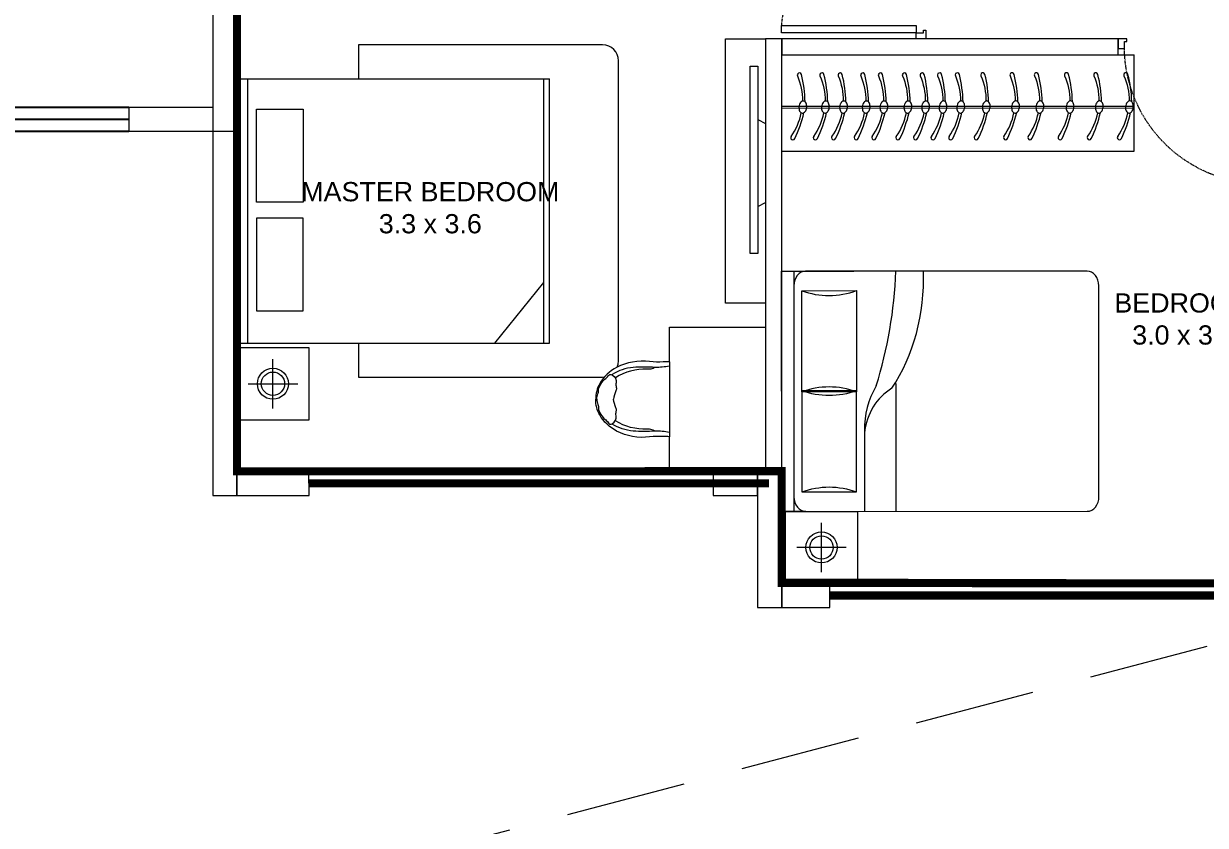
# Model space of a CAD drawing. Header units: inches. Extents: x 27644242 to 29761523, y -859349 to 216979.
# Drawn here: x 29051063 to 29058439, y -486353 to -481347 of the extents above; entities that cross this region are included whole.
import ezdxf

# ---------------------------------------------------------------- set-up
doc = ezdxf.new("R2010")
doc.units = ezdxf.units.IN
doc.header["$MEASUREMENT"] = 0
doc.set_wipeout_variables(frame=1)
doc.linetypes.add('01-Xref Col Podium Lvl-1$0$HIDDEN', pattern=[0.375, 0.25, -0.125])
doc.linetypes.add('DASHED', pattern=[0.75, 0.5, -0.25])
doc.layers.get('Defpoints').update_dxf_attribs({"color": 8})
for name, color, linetype, lineweight in [('DOOR', 4, 'Continuous', 0), ('FURN', 250, 'Continuous', 0), ('RVA Site Boundary', 17, 'Continuous', 15), ('WALL', 7, 'Continuous', 20), ('WINDOW', 162, 'Continuous', 13)]:
    doc.layers.add(name, color=color, linetype=linetype, lineweight=lineweight)
for name, color, linetype in [('KPA Elevation Line 3', 252, 'Continuous'), ('KPA General Plan Line', 1, 'Continuous'), ('KPA Glass', 152, 'Continuous'), ('KPA Stair Line', 253, 'Continuous'), ('KPA Text', 7, 'Continuous'), ('text', 7, 'Continuous')]:
    doc.layers.add(name, color=color, linetype=linetype)
doc.styles.add('AMITS', font='arial.ttf')
doc.styles.get("Standard").update_dxf_attribs({"font": 'swiss.ttf'})

# ---------------------------------------------------------------- blocks, each defined once
blk = doc.blocks.new('A$C69BC79EC')
for p, q in [((980, 3480), (230, 3229.999999996275)), ((980, 1280), (980, 3480)), ((1730, 3229.999999996275), (980, 3480)), ((2755, 3480), (2005, 3229.999999996275)), ((2755, 1280), (2755, 3480)), ((3505, 3229.999999996267), (2755, 3480))]:
    blk.add_line(p, q)
at = {"layer": 'KPA Elevation Line 3'}
for p, q in [((1730, 1280), (1730, 3480)), ((2005, 3480), (2005, 1280)), ((1730, 3205), (2005, 3205)), ((1730, 1280), (2005, 1280))]:
    blk.add_line(p, q, dxfattribs=at)
at = {"layer": 'KPA General Plan Line'}
blk.add_line((1730, -370), (230, -370), dxfattribs=at)
at = {"layer": 'KPA Glass', "ltscale": 500}
for p, q in [((2855, 4855), (755, 4855)), ((2855, 4779.999999998137), (755, 4779.999999998137)), ((2855, 4705), (755, 4705))]:
    blk.add_line(p, q, dxfattribs=at)
at = {"layer": 'KPA Stair Line', "ltscale": 500}
for p, q in [((1730, 3205), (1730, 4705)), ((2005, 3205), (2005, 4705)), ((1730, 1280), (1730, -220)), ((2005, 1280), (2005, -220))]:
    blk.add_line(p, q, dxfattribs=at)
at = {"layer": 'KPA Stair Line'}
for p, q in [((230, 3205), (1730, 3205)), ((2005, 3205), (3505, 3204.999999999993)), ((230, 2930), (1730, 2930)), ((2005, 2930), (3505, 2929.999999999993)), ((230, 2655), (1730, 2655)), ((2005, 2655), (3505, 2654.999999999993)), ((230, 2380), (1730, 2380)), ((2005, 2380), (3505, 2379.999999999993)), ((230, 2105), (1730, 2105)), ((2005, 2105), (3505, 2104.999999999993)), ((230, 1830), (1730, 1830)), ((2005, 1830), (3505, 1829.999999999993)), ((230, 1555), (1730, 1555)), ((2005, 1555), (3505, 1554.999999999993)), ((230, 1280), (1730, 1280)), ((3505, 1279.999999999993), (2005, 1280)), ((2005, 1280), (3505, 1279.999999999993))]:
    blk.add_line(p, q, dxfattribs=at)
at = {"layer": 'WALL', "ltscale": 500}
for p, q in [((755, 4854.999999992549), (79.99999999627471, 4854.999999997337)), ((79.99999999627471, -370), (79.99999999627471, 4854.999999997337)), ((755, 4704.999999996275), (755, 4854.999999992549)), ((2855, 4704.999999996275), (2855, 4855)), ((3655, 4854.999999994317), (2855, 4855)), ((3655, 4854.999999994317), (3655, -370.0000000000073)), ((755, 4704.999999992549), (229.9999999962747, 4704.999999996275)), ((229.9999999962747, -370), (229.9999999962747, 4704.999999996275)), ((3505, 4704.999999995387), (2855, 4705)), ((3505, 4704.999999995387), (3505, -220.0000000000073)), ((1730, -220), (3505, -220.0000000000073)), ((1730, -220), (1730, -370)), ((79.99999999627471, -370), (230, -370)), ((1730, -370), (3655, -370.0000000000073))]:
    blk.add_line(p, q, dxfattribs=at)
at = {"layer": 'KPA Text', "extrusion": (-0.0211684914087696, 5.594003454425956e-15, 0.9997759223803486)}
for s, p in [('UP', (-1034.500082685547, 2659.129080928862, -55.24370541097596)), ('DN', (-1022.789288384425, 877.3481881730258, -17.51763832254801))]:
    blk.add_text(s, height=150, rotation=90, dxfattribs=at).set_placement(p)
blk = doc.blocks.new('A$C700F438C')
at = {"layer": 'FURN', "color": 8, "extrusion": (-6.65398739e-08, 5.27913299e-08, 0.9999999999999966)}
for p, q in [((0.0734448978928413, 1.500018697595919, 3.56294328903e-05), (1.830344896276073, 1.500093958229854, 3.57463328235e-05)), ((1.97999489614267, 1.500100368813264, 3.57562901776e-05), (1.529994896554853, 1.500081092084201, 3.57263482513e-05)), ((1.97999489614267, 1.500100368813264, 3.57562901776e-05), (1.529994896554853, 1.500081092084201, 3.57263482513e-05)), ((1.979988255154239, 1.500090496948359, 3.57562902558e-05), (1.530026043945326, 1.500090964999344, 3.57263498039e-05)), ((1.903794896210456, 1.500097104620408, 3.57512200111e-05), (1.903859151974756, 9.71059967014e-05, 3.58304112815e-05)), ((5.52370602236e-05, 0.0914469115035672, 3.56989099295e-05), (-1.1843185348e-06, 1.408559410292582, 3.56293740573e-05)), ((1.85480011810614, 1.378195005708903, 3.57543952774e-05), (1.512075118414941, 1.378180324337904, 3.57315911756e-05)), ((1.512075118414941, 1.378180324337904, 3.57315911756e-05), (1.512102174376195, 0.7465803249344845, 3.57649359799e-05)), ((1.85483967406617, 0.7465950068410621, 3.5787740913e-05), (1.85480011810614, 1.378195005708903, 3.57543952774e-05)), ((1.267274926716709, 0.7990448372490846, 3.57458755325e-05), (1.267309152548477, 6.98379925552e-05, 3.57880567634e-05)), ((1.512101874515792, 0.7535803248973707, 3.57645664195e-05), (1.854839374205766, 0.7535950068038347, 3.57873713561e-05)), ((1.512128930475228, 0.1219803254939507, 3.57979112238e-05), (1.512101874515792, 0.7535803248973707, 3.57645664195e-05)), ((1.512102174376195, 0.7465803249344845, 3.57649359799e-05), (1.85483967406617, 0.7465950068410621, 3.5787740913e-05)), ((1.854839374205766, 0.7535950068038347, 3.57873713561e-05), (1.854853930166427, 0.1219950068650633, 3.58207153255e-05)), ((1.463150107949331, 0.5030157277345779, 3.5774536812e-05), (1.463171652372693, 7.82281888405e-05, 3.58010889876e-05)), ((1.854853930166427, 0.1219950068650633, 3.58207153255e-05), (1.512128930475228, 0.1219803254939507, 3.57979112238e-05)), ((1.830409152040374, 9.39596061471e-05, 3.5825524094e-05), (0.0735091536553227, 1.86989722124e-05, 3.57086241607e-05)), ((1.903859151974756, 9.71059967014e-05, 3.58304112815e-05), (1.980059151905152, 0.000100370189557, 3.5835481448e-05))]:
    blk.add_line(p, q, dxfattribs=at)
at = {"layer": 'FURN', "linetype": 'Continuous', "lineweight": 0, "extrusion": (-6.65398739e-08, 5.27913299e-08, 0.9999999999999966)}
blk.add_line((1.830411343788, 9.59323838288e-05, 3.58255241331e-05), (1.917418467628522, 9.76868394673e-05, 3.58313134861e-05), dxfattribs=at)
at = {"layer": 'FURN', "color": 8, "extrusion": (6.65398739000137e-08, -5.279133024001068e-08, -0.9999999999999967)}
blk.add_ellipse((0.0734539332624991, 1.40857777869769, 3.56342607795e-05), major_axis=(3.917071146600001e-06, -0.09144091911745802, 4.827548400000001e-09), ratio=0.8032073384844304, start_param=1.570796326798626, end_param=3.141592653595563, dxfattribs=at)
at = {"layer": 'FURN', "color": 8, "extrusion": (6.653987390000091e-08, -5.279132991157698e-08, -0.9999999999999962)}
blk.add_ellipse((1.9588795760028, 1.454399361333457, 3.5757297784e-05), major_axis=(4.614118608890013e-05, -1.077129556435492, 5.686617200000081e-08), ratio=0.8032073384863767, start_param=0.8805869663578222, end_param=1.613255630245892, dxfattribs=at)
at = {"layer": 'FURN', "color": 8, "extrusion": (6.653987389999814e-08, -5.279132986689414e-08, -0.9999999999999967)}
blk.add_ellipse((3.066950111988262, 1.602541370870198, 3.58232080444e-05), major_axis=(9.60825641048e-05, -2.242971343530324, 1.184158334e-07), ratio=0.8032073384830688, start_param=1.197174663451374, end_param=1.525138319639651, dxfattribs=at)
at = {"layer": 'FURN', "color": 8, "extrusion": (6.653987390001414e-08, -5.279133024045852e-08, -0.9999999999999966)}
blk.add_ellipse((1.830351004307885, 1.408673395888399, 3.57511594409e-05), major_axis=(3.917070531000001e-06, -0.0914409191174582, 4.8275484e-09), ratio=0.8032073384844299, start_param=3.141592653587181, end_param=4.712388980382991, dxfattribs=at)
at = {"layer": 'FURN', "color": 8, "extrusion": (6.65398738999977e-08, -5.279132984662301e-08, -0.9999999999999961)}
blk.add_ellipse((1.683422688125574, 2.109731956150653, 3.57043730368e-05), major_axis=(3.26422560197e-05, -0.7620076593121435, 4.022956970000001e-08), ratio=0.803207338485015, start_param=-0.2837941239958099, end_param=0.2837941239958015, dxfattribs=at)
at = {"layer": 'FURN', "color": 8, "extrusion": (6.653987395153829e-08, -5.279132985506829e-08, -0.9999999999999966)}
blk.add_ellipse((0.6693184917839972, 0.0845358356673387, 3.57438074694e-05), major_axis=(-0.7051042924152645, -0.6147182222742352, -1.44657583e-08), ratio=0.6046171697044727, start_param=2.952061422325571, end_param=3.536755933202645, dxfattribs=at)
at = {"layer": 'FURN', "color": 8, "extrusion": (6.653987392887314e-08, -5.279132989028567e-08, -0.9999999999999969)}
blk.add_ellipse((-0.0315052721907705, 0.1902796698749398, 3.56915923838e-05), major_axis=(-1.466956369304711, -0.4935622255935573, -7.155528560000007e-08), ratio=0.5810071678568102, start_param=3.019706066902618, end_param=3.343380915826029, dxfattribs=at)
at = {"layer": 'FURN', "color": 8, "extrusion": (-6.65398738999986e-08, 5.279132984662252e-08, 0.9999999999999961)}
blk.add_ellipse((1.683455694585063, 1.485123548410683, 3.57373491404e-05), major_axis=(3.26422560253e-05, -0.7620076593121435, 4.022956970000001e-08), ratio=0.8032073384850026, start_param=-0.2837941239958166, end_param=0.2837941239958039, dxfattribs=at)
at = {"layer": 'FURN', "color": 8, "extrusion": (6.653987389999818e-08, -5.27913298467047e-08, -0.9999999999999962)}
blk.add_ellipse((1.683518668307442, 0.0150517847331457, 3.5814960377e-05), major_axis=(3.264225508040042e-05, -0.7620076593121599, 4.022956970000062e-08), ratio=0.8032073384865159, start_param=2.857798529592992, end_param=3.425386777583513, dxfattribs=at)
at = {"layer": 'FURN', "color": 8, "extrusion": (-6.653987390000046e-08, 5.279132984662319e-08, 0.9999999999999963)}
blk.add_ellipse((1.683539174768156, -0.6095566235422895, 3.58479356493e-05), major_axis=(3.26422560175e-05, -0.7620076593121435, 4.02295697e-08), ratio=0.8032073384850155, start_param=2.857798529593992, end_param=3.425386777585604, dxfattribs=at)
at = {"layer": 'FURN', "color": 8, "extrusion": (6.653987390001373e-08, -5.279133024062744e-08, -0.9999999999999969)}
blk.add_ellipse((0.0735103556726244, 0.0914412343101958, 3.57037979235e-05), major_axis=(3.917070298899999e-06, -0.09144091911745819, 4.827548399999999e-09), ratio=0.8032073384844313, start_param=-5.7712e-12, end_param=1.57079632679118, dxfattribs=at)
at = {"layer": 'FURN', "color": 8, "extrusion": (6.65398739000147e-08, -5.279133024001162e-08, -0.9999999999999967)}
blk.add_ellipse((1.830407426718011, 0.091536851501246, 3.58206965849e-05), major_axis=(3.917071145300001e-06, -0.09144091911745802, 4.827548400000001e-09), ratio=0.803207338484428, start_param=-1.570796326791178, end_param=5.7536e-12, dxfattribs=at)
blk = doc.blocks.new('BEDROOM')
at = {"layer": 'FURN', "linetype": 'Continuous', "extrusion": (-5.003048166632985e-08, -8.665531942546749e-08, 0.999999999999995)}
for p, q in [((1066.070232762847, 501.3380505466466, -0.000171289452720232), (1066.070206909333, 192.6055803620838, -0.0001980427648345707)), ((911.7039847438076, 346.9718283813472, -0.0001923891247518951), (1220.436454928372, 346.9718025273832, -0.0001769430928029077))]:
    blk.add_line(p, q, dxfattribs=at)
at = {"layer": 'FURN', "ltscale": 500}
blk.add_line((1314.578011713922, 122.087698510134, -9.216121090080294e-05), (1315.198130793869, -1377.902299990721, 2.48985650263001e-05), dxfattribs=at)
at = {"layer": 'FURN', "ltscale": 0.05, "extrusion": (-5.003048166632985e-08, -8.665531942546749e-08, 0.999999999999995), "elevation": -0.0002680690688657816}
blk.add_lwpolyline([(1291.070200993554, 121.9717966123281), (841.0702009935537, 121.9718342963589), (841.0702386748651, 571.971834296358), (1291.070238674865, 571.9717966123263)], close=True, dxfattribs=at)
at = {"layer": 'FURN', "linetype": 'Continuous', "extrusion": (-5.003048166632985e-08, -8.665531942546749e-08, 0.999999999999995)}
for radius in [96.95097812864591, 72.76423796726482]:
    blk.add_circle((1066.070219836068, 346.9718154543436, -0.0002680690688657944), radius, dxfattribs=at)
at = {"layer": 'FURN', "extrusion": (-3.01071703099981e-07, 1.307071692000439e-07, 0.9999999999999463), "xscale": -1000.000000000015, "yscale": 1000.000000000015, "zscale": 1000.000000000007, "rotation": 180.0236273616612}
blk.add_blockref('A$C700F438C', (-665.4810132270508, 121.3715413175769, -0.03630746716227812), dxfattribs=at)
blk = doc.blocks.new('DOOR_750')
at = {"layer": 'DOOR'}
for points in [[(-70, 50), (-32.5, 50), (-32.5, 750), (-70, 750)], [(-750, 50), (-717.5, 50), (-717.5, 12.5), (-705, 12.5), (-705, 0), (-750, 0)], [(0, 50), (-32.5, 50), (-32.5, 12.5), (-45, 12.5), (-45, 0), (0, 0)]]:
    blk.add_lwpolyline(points, close=True, dxfattribs=at)
at = {"layer": 'DOOR', "linetype": 'DASHED', "ltscale": 10}
blk.add_arc((-2.421077079540668, 38.02074629857511), 715.1792562178572, 95.42209849767376, 179.0402507183887, dxfattribs=at)
blk = doc.blocks.new('edddew234')
at = {"layer": 'FURN', "linetype": 'Continuous', "extrusion": (5.003048166632983e-08, 8.665531942546749e-08, 0.999999999999995)}
for p, q in [((1390.924145121127, 2058.400374296993, -0.000247959946881843), (1390.924119267613, 1749.667904112432, -0.0002212066347674998)), ((1545.290367286652, 1904.034126277729, -0.0002423063067991644), (1236.557897102088, 1904.034152131695, -0.0002268602748501784))]:
    blk.add_line(p, q, dxfattribs=at)
at = {"layer": 'FURN', "ltscale": 0.05, "extrusion": (5.003048166632983e-08, 8.665531942546749e-08, 0.999999999999995)}
for p, q in [((-334.0758890807629, 1650.000027976281, -0.0001262673018324688), (-334.0760272555053, 2.797629167616833e-05, 1.671398213250271e-05)), ((1615.924110919237, 1649.99986467881, -0.0002238267269312176), (-334.0758890807629, 1650.000027976281, -0.0001262673018324688)), ((-299.4605044648051, 1650.000025077508, -0.0001279991259466298), (-299.4606426395476, 2.50775210588472e-05, 1.49821580183417e-05)), ((5.500607494264841, 1649.999999539366, -0.0001432564750543792), (-299.4605361931026, 1271.143429061651, -9.516918501510076e-05)), ((1546.693341691047, 1649.999870476355, -0.0002203630787028956), (1546.693203516304, -0.000129523634313955, -7.738179473792401e-05)), ((1615.924110919237, 1649.99986467881, -0.0002238267269312176), (1615.923972744495, -0.0001353211773675866, -8.084544296624612e-05)), ((1615.923972744495, -0.0001353211773675866, -8.084544296624612e-05), (-334.0760272555053, 2.797629167616833e-05, 1.671398213250277e-05))]:
    blk.add_line(p, q, dxfattribs=at)
blk.add_lwpolyline([(1165.924113351852, 1679.034158046736), (1615.924113351852, 1679.034120362705), (1615.924151036888, 2129.034120362703), (1165.924151036888, 2129.034158046734)], close=True, dxfattribs=at)
at = {"layer": 'FURN', "linetype": 'Continuous', "extrusion": (5.003048166632983e-08, 8.665531942546749e-08, 0.999999999999995)}
for points in [[(1494.367599826306, 1449.202667440106), (1203.132490362972, 1449.202691828801), (1203.132441814989, 869.4998992469336), (1494.367551278323, 869.4998748582384)], [(1494.367494359612, 189.7970822763727), (1203.132384896278, 189.797106665068), (1203.132433444262, 769.4998992469355), (1494.36754290387, 769.4998748582402)]]:
    blk.add_lwpolyline(points, close=True, dxfattribs=at)
for radius in [96.9509781286459, 72.7642379672648]:
    blk.add_circle((1390.924132194391, 1904.034139204696), radius, dxfattribs=at)
blk = doc.blocks.new('TVVVV')
at = {"layer": 'FURN', "ltscale": 1000, "elevation": 0.004495833405538135}
blk.add_lwpolyline([(-129.8804096404929, 740.2733779274859), (-81.95994109939784, 740.2733779274859), (-81.95994109939784, -428.552651045844), (-129.8804096404929, -428.552651045844)], close=True, dxfattribs=at)
for points in [[(-129.8804096404929, 446.7448370812926), (-178.6603210289031, 421.9872146998532)], [(-129.8804096404929, -95.73732633609325), (-178.6603210289031, -70.97970395465381)]]:
    blk.add_lwpolyline(points, dxfattribs=at)
blk = doc.blocks.new('CHAIR3A')
at = {"linetype": 'ByBlock'}
blk.add_line((-52.48294538949267, -300.576249866841), (-52.48294538952177, 300.7038293456499), dxfattribs=at)
for points in [[(-52.48294538952177, 300.7038293456499, -0.003940814514066342), (-51.75227680266835, 300.5806117510947, 0.02443385302272998), (-3.165727950341534, 299.2917694587886, 0.04558310026835772), (106.0695775524655, 302.6779405782363, -0.1507889361603225), (370.8942167867208, 255.2451863363967, -0.1434345632482097), (506.2098143389449, 126.2527134368356, -0.1423030084950895), (537.3155698453484, 0.06378973940445576, -2.980049740337058)], [(-52.48294538949267, 266.6449060606828, 0.05760529205426435), (62.03252388996771, 255.2730241368772, -0.03887467966066718), (238.1810321946105, 255.2730241368772, -0.1212806688791799), (405.8608311557327, 199.4028912155845, -1.697813386518816)], [(-52.48294538949267, 266.6449060606828, 0.05760529205426435), (62.03252388996771, 255.2730241368772, -0.03887467966066718), (238.1810321946105, 255.2730241368772, -0.1212806688791799), (405.8608311557327, 199.4028912155845, -1.697813386518816)], [(68.09946450029383, 254.4086679557004, 0.1736180389038856), (87.08294081376516, 244.2389624785283, 0.05940030054798372), (125.8610627931484, 241.0082304184471, -0.1495723469694589), (380.5628287867876, 172.8691616451542, 1.755028505196651)], [(68.09946450029383, 254.4086679557004, 0.1736180389038856), (87.08294081376516, 244.2389624785283, 0.05940030054798372), (125.8610627931484, 241.0082304184471, -0.1495723469694589), (380.5628287867876, 172.8691616451542, 1.755028505196651)], [(529.4486980400688, 0.06378973940445576, 0.08954013443878865), (521.0689017699624, 42.85825957072666, -0.1062959423406305), (516.6036789818027, 70.49648837994755, 0.1279689881389092), (511.598276958277, 94.82220148640772, 0.04620658644334177), (479.7035600027884, 146.8630230810377, 0.08707655669265939), (465.0116666032409, 160.684982646475, -0.1161748955745235), (439.8946909963852, 187.2014757763172, 0.4171226692641999), (405.8608311557327, 196.0169314148516, 0.3036151530569752), (375.373594981007, 131.9818035563294, -0.0992519935657484), (373.4949487154081, 96.34153014197364, 0.1721902390372318), (376.0732323893462, 67.9355886184203, -0.08174802018651138), (394.7419427000859, 0.06378973940445576, 1.609397863470949)], [(529.4486980400688, 0.06378973940445576, 0.08954013443878865), (521.0689017699624, 42.85825957072666, -0.1062959423406305), (516.6036789818027, 70.49648837994755, 0.1279689881389092), (511.598276958277, 94.82220148640772, 0.04620658644334177), (479.7035600027884, 146.8630230810377, 0.08707655669265939), (465.0116666032409, 160.684982646475, -0.1161748955745235), (439.8946909963852, 187.2014757763172, 0.4171226692641999), (405.8608311557327, 196.0169314148516, 0.3036151530569752), (375.373594981007, 131.9818035563294, -0.0992519935657484), (373.4949487154081, 96.34153014197364, 0.1721902390372318), (376.0732323893462, 67.9355886184203, -0.08174802018651138), (394.7419427000859, 0.06378973940445576, 1.609397863470949)], [(-52.48294538949267, -300.576249866841, 0.003940814514066342), (-51.75227680263924, -300.4530322722931, -0.02443385302272998), (-3.165727950341534, -299.164189979987, -0.04558310026835772), (106.0695775524073, -302.5503610994419, 0.1507889361603225), (370.8942167867499, -255.1176068575951, 0.1434345632482097), (506.2098143389449, -126.125133958034, 0.1423030084950895), (537.3155698453484, 0.06378973940445576, 2.980049740337058)], [(529.4486980400688, 0.06378973940445576, -0.08954013443878865), (521.0689017699915, -42.73068009192502, 0.1062959423406305), (516.6036789817736, -70.36890890114591, -0.1279689881389092), (511.598276958277, -94.69462200760609, -0.04620658644334177), (479.7035600027884, -146.7354436022215, -0.08707655669265939), (465.0116666032409, -160.5574031676806, 0.1161748955745235), (439.8946909963852, -187.0738962975229, -0.4171226692641999), (405.8608311557618, -195.8893519360427, -0.3036151530569752), (375.373594981007, -131.854224077535, 0.0992519935657484), (373.494948715379, -96.21395066315745, -0.1721902390372318), (376.0732323893171, -67.80800913961866, 0.08174802018651138), (394.7419427000859, 0.06378973940445576, -1.609397863470949)], [(529.4486980400688, 0.06378973940445576, -0.08954013443878865), (521.0689017699915, -42.73068009192502, 0.1062959423406305), (516.6036789817736, -70.36890890114591, -0.1279689881389092), (511.598276958277, -94.69462200760609, -0.04620658644334177), (479.7035600027884, -146.7354436022215, -0.08707655669265939), (465.0116666032409, -160.5574031676806, 0.1161748955745235), (439.8946909963852, -187.0738962975229, -0.4171226692641999), (405.8608311557618, -195.8893519360427, -0.3036151530569752), (375.373594981007, -131.854224077535, 0.0992519935657484), (373.494948715379, -96.21395066315745, -0.1721902390372318), (376.0732323893171, -67.80800913961866, 0.08174802018651138), (394.7419427000859, 0.06378973940445576, -1.609397863470949)], [(68.09946450032294, -254.2810884768987, -0.1736180389038856), (87.08294081382337, -244.1113829997194, -0.05940030054798372), (125.8610627931484, -240.8806509396454, 0.1495723469694589), (380.5628287867585, -172.7415821663526, -1.755028505196651)], [(68.09946450032294, -254.2810884768987, -0.1736180389038856), (87.08294081382337, -244.1113829997194, -0.05940030054798372), (125.8610627931484, -240.8806509396454, 0.1495723469694589), (380.5628287867585, -172.7415821663526, -1.755028505196651)], [(-52.48294538949267, -266.5173265818812, -0.05760529205426435), (62.03252388996771, -255.1454446580829, 0.03887467966066718), (238.1810321946105, -255.1454446580756, 0.1212806688791799), (405.8608311557618, -199.2753117367902, 1.697813386518816)], [(-52.48294538949267, -266.5173265818812, -0.05760529205426435), (62.03252388996771, -255.1454446580829, 0.03887467966066718), (238.1810321946105, -255.1454446580756, 0.1212806688791799), (405.8608311557618, -199.2753117367902, 1.697813386518816)]]:
    blk.add_lwpolyline(points, format="xyb", dxfattribs=at)
blk = doc.blocks.new('09CH600A')
at = {"linetype": 'ByBlock'}
blk.add_wipeout([(-274.82180566062124, -0.33440082838467333), (275.4340999875232, 0.3344008283152107), (274.0707581544336, -34.628545036835476), (277.4170470289618, -144.76127892485863), (278.3021573898114, -239.72664819181648), (260.7480411239761, -323.27545532993696), (234.30396398913533, -387.16585849333796), (192.8255416779822, -448.20210321387873), (142.4105904431313, -494.23270013242967), (108.74351125039107, -515.3799298910687), (33.609779720040784, -538.5437395719897), (-15.390855849904858, -539.8120409088501), (-54.40864805903972, -534.8349631928488), (-102.42024384377649, -517.9084505936378), (-169.7323782284308, -470.67146518519206), (-210.8607282298781, -423.67946202370877), (-232.74982789082478, -387.7335331817388), (-250.11788613133368, -349.62082177044584), (-272.86894171974706, -269.87890755647425), (-278.8513856393055, -219.00724248940605), (-277.8161799036226, -158.33675318465976), (-272.68491867805346, -95.51760675215758), (-273.0697272653953, -52.87829996036419), (-273.548283945851, -23.21890732915608), (-274.7082314980936, -1.002928376117211)], dxfattribs=at)
at = {"linetype": 'ByBlock', "xscale": 0.9151414309484192, "yscale": 0.9151414309484192, "zscale": 0.9151414309484192, "rotation": 270.0696394041314}
blk.add_blockref('CHAIR3A', (0.3061471634451209, -48.0293532207375), dxfattribs=at)
blk = doc.blocks.new('rffffff')
at = {"layer": 'FURN'}
for p, q in [((146.3745111897588, 519.3908755328976, 4.574105302171032e-07), (-2053.625665715404, 519.3908755328976, -3.571679995887818e-06)), ((-2053.625665715404, 519.3908755328976, 4.580921198507568e-07), (-2053.385049345412, -80.60912446710245, -5.437681198617136e-09)), ((146.3745111897588, 519.3908755328976, 4.574105302171032e-07), (146.6151275597513, -80.60912446710245, -6.119270832270808e-09)), ((146.4821323417127, 251.027208803449, 0.001664666174099812), (-2053.517820224904, 250.4677997592979, 0.001664666174099812)), ((146.486944667995, 239.0272097618154, 0.001664666174099812), (-2053.513007897142, 238.4677988578032, 0.001664666174099812)), ((146.6151275597513, -80.60912446710245, -6.119270832270808e-09), (-2053.385049345412, -80.60912446710245, -5.437681198617136e-09))]:
    blk.add_line(p, q, dxfattribs=at)
at = {"layer": 'FURN', "extrusion": (9.364847400000937e-09, 6.40542139999863e-09, 1)}
for points in [[(-2027.533581830561, 206.341050310768, 0.144333), (-2018.615244492888, 208.0009995556993, 0.107177), (-2009.235415387899, 215.6522403849613, 0.0778182), (-2002.89846001938, 226.7795862953735, 0.06501649999999999), (-1999.373259555548, 241.6666196236711, 0.06501649999999999), (-1999.789135243744, 256.9596849487953, 0.0778182), (-2003.724255390465, 269.1453182846399, 0.107177), (-2011.347065217793, 278.5482673203896, 0.144333), (-2019.739624958485, 281.9916832725376, 0.144333), (-2028.658042870462, 280.3317423288336, 0.107177), (-2038.037863917649, 272.6805006695304, 0.0778182), (-2044.374778997153, 261.5531506083298, 0.06501649999999999), (-2047.900027804077, 246.6661222608618, 0.06501649999999999), (-2047.484103772789, 231.3730519549081, 0.0778182), (-2043.549023915082, 219.1874227698518, 0.107177), (-2035.926222145557, 209.7844745640268, 0.144333)], [(-1839.53359984979, 206.4233546765845, 0.144333), (-1830.615262508392, 208.0833039216323, 0.107177), (-1821.235433407128, 215.7345447510106, 0.0778182), (-1814.898478038609, 226.8618906614229, 0.06501649999999999), (-1811.373277574778, 241.748923989604, 0.06501649999999999), (-1811.789153262973, 257.0419893147282, 0.0778182), (-1815.724273405969, 269.2276226504564, 0.107177), (-1823.347083233297, 278.6305716863226, 0.144333), (-1831.739642973989, 282.0739876383541, 0.144333), (-1840.658060885966, 280.4140466947665, 0.107177), (-1850.037881933153, 272.7628050354633, 0.0778182), (-1856.374797016382, 261.6354549743792, 0.06501649999999999), (-1859.900045823306, 246.7484266267948, 0.06501649999999999), (-1859.484121792018, 231.455356320841, 0.0778182), (-1855.549041930586, 219.2697271357847, 0.107177), (-1847.926240161061, 209.8667789300762, 0.144333)], [(-1657.283617313951, 206.5031417557129, 0.144333), (-1648.365279972553, 208.1630910008771, 0.107177), (-1638.985450871289, 215.8143318300226, 0.0778182), (-1632.64849550277, 226.9416777407841, 0.06501649999999999), (-1629.123295038939, 241.8287110689653, 0.06501649999999999), (-1629.539170727134, 257.1217763939731, 0.0778182), (-1633.47429087013, 269.3074097297012, 0.107177), (-1641.097100697458, 278.710358765451, 0.144333), (-1649.48966043815, 282.1537747177154, 0.144333), (-1658.408078350127, 280.4938337740114, 0.107177), (-1667.787899397314, 272.8425921147082, 0.0778182), (-1674.124814480543, 261.7152420533912, 0.06501649999999999), (-1677.650063287467, 246.8282137059232, 0.06501649999999999), (-1677.234139256179, 231.5351434002023, 0.0778182), (-1673.299059394747, 219.3495142150296, 0.107177), (-1665.676257625222, 209.9465660092046, 0.144333)], [(-1469.033635355532, 206.5855555706748, 0.144333), (-1460.115298014134, 208.2455048157226, 0.107177), (-1450.73546891287, 215.8967456449845, 0.0778182), (-1444.398513544351, 227.0240915555132, 0.06501649999999999), (-1440.873313080519, 241.9111248838108, 0.06501649999999999), (-1441.289188768715, 257.2041902088185, 0.0778182), (-1445.224308911711, 269.3898235445467, 0.107177), (-1452.847118739039, 278.7927725804129, 0.144333), (-1461.239678479731, 282.2361885325608, 0.144333), (-1470.158096391708, 280.5762475888569, 0.107177), (-1479.537917438895, 272.9250059295537, 0.0778182), (-1485.874832522124, 261.7976558684695, 0.06501649999999999), (-1489.400081329048, 246.9106275207687, 0.06501649999999999), (-1488.98415729776, 231.6175572149314, 0.0778182), (-1485.049077436328, 219.4319280298751, 0.107177), (-1477.426275666803, 210.0289798239337, 0.144333)], [(-1316.783649943769, 206.652208973197, 0.144333), (-1307.865312602371, 208.3121582182448, 0.107177), (-1298.485483501107, 215.9633990475068, 0.0778182), (-1292.148528132588, 227.0907449580354, 0.06501649999999999), (-1288.623327668756, 241.977778286333, 0.06501649999999999), (-1289.039203356951, 257.2708436113408, 0.0778182), (-1292.974323499948, 269.4564769470689, 0.107177), (-1300.597133327276, 278.8594259830516, 0.144333), (-1308.989693067968, 282.3028419350831, 0.144333), (-1317.908110979944, 280.6429009912626, 0.107177), (-1327.287932027131, 272.9916593320759, 0.0778182), (-1333.624847110361, 261.8643092708753, 0.06501649999999999), (-1337.150095917284, 246.9772809231745, 0.06501649999999999), (-1336.734171885997, 231.6842106176864, 0.0778182), (-1332.799092024565, 219.4985814323973, 0.107177), (-1325.17629025504, 210.0956332266887, 0.144333)], [(-1134.53366740793, 206.7319960561672, 0.144333), (-1125.615330066532, 208.3919453012149, 0.107177), (-1116.235500965267, 216.0431861305933, 0.0778182), (-1109.898545596749, 227.1705320410056, 0.06501649999999999), (-1106.373345132917, 242.0575653691867, 0.06501649999999999), (-1106.789220821112, 257.3506306941945, 0.0778182), (-1110.724340964109, 269.5362640300391, 0.107177), (-1118.347150791436, 278.9392130660217, 0.144333), (-1126.739710532129, 282.3826290180532, 0.144333), (-1135.658128444105, 280.7226880742328, 0.107177), (-1145.037949491292, 273.071446415046, 0.0778182), (-1151.374864574522, 261.9440963538455, 0.06501649999999999), (-1154.900113381445, 247.0570680061446, 0.06501649999999999), (-1154.484189350158, 231.7639977006565, 0.0778182), (-1150.549109488726, 219.5783685153674, 0.107177), (-1142.926307719201, 210.1754203095425, 0.144333)], [(-975.1673752479255, 206.8017649003395, 0.144333), (-966.2490379102528, 208.4617141453873, 0.107177), (-956.869208805263, 216.1129549745328, 0.0778182), (-950.5322534367442, 227.2403008851779, 0.06501649999999999), (-947.0070529729128, 242.1273342134755, 0.06501649999999999), (-947.422928661108, 257.4203995384833, 0.0778182), (-951.3580488078296, 269.6060328742115, 0.107177), (-958.9808586351573, 279.0089819099612, 0.144333), (-967.3734183758497, 282.4523978622256, 0.144333), (-976.2918362878263, 280.7924569185216, 0.107177), (-985.6716573350132, 273.1412152593348, 0.0778182), (-992.0085724145174, 262.0138651979014, 0.06501649999999999), (-995.533821221441, 247.1268368504334, 0.06501649999999999), (-995.1178971901536, 231.8337665447125, 0.0778182), (-991.1828173324466, 219.6481373596562, 0.107177), (-983.5600155629218, 210.2451891538312, 0.144333)], [(-864.5830806866288, 206.8501775139102, 0.144333), (-855.6647433489561, 208.510126758958, 0.107177), (-846.2849142439663, 216.1613675882199, 0.0778182), (-839.9479588754475, 227.288713498865, 0.06501649999999999), (-836.4227584116161, 242.1757468270462, 0.06501649999999999), (-836.8386340998113, 257.4688121520539, 0.0778182), (-840.7737542465329, 269.6544454878986, 0.107177), (-848.3965640738606, 279.0573945235319, 0.144333), (-856.789123814553, 282.5008104757962, 0.144333), (-865.7075417265296, 280.8408695319758, 0.107177), (-875.0873627737164, 273.1896278726726, 0.0778182), (-881.4242778532207, 262.0622778114721, 0.06501649999999999), (-884.9495266601443, 247.1752494640041, 0.06501649999999999), (-884.5336026288569, 231.8821791581668, 0.0778182), (-880.5985227711499, 219.6965499732269, 0.107177), (-872.9757210016251, 210.2936017672855, 0.144333)], [(-755.8004363626242, 206.8978013809628, 0.144333), (-746.8820990212262, 208.5577506260106, 0.107177), (-737.5022699199617, 216.2089914552726, 0.0778182), (-731.1653145514429, 227.3363373656848, 0.06501649999999999), (-727.6401140876114, 242.2233706940988, 0.06501649999999999), (-728.0559897758067, 257.5164360191065, 0.0778182), (-731.991109918803, 269.7020693549512, 0.107177), (-739.6139197461307, 279.1050183907009, 0.144333), (-748.0064794868231, 282.5484343427324, 0.144333), (-756.9248973987997, 280.8884933991449, 0.107177), (-766.3047184459865, 273.2372517398417, 0.0778182), (-772.641633529216, 262.1099016785247, 0.06501649999999999), (-776.1668823361397, 247.2228733310567, 0.06501649999999999), (-775.7509583048522, 231.9298030254522, 0.0778182), (-771.8158784434199, 219.7441738401631, 0.107177), (-764.1930766738951, 210.3412256342217, 0.144333)], [(-645.2161417976022, 206.9462139945335, 0.144333), (-636.2978044562042, 208.6061632395813, 0.107177), (-626.9179753549397, 216.2574040688432, 0.0778182), (-620.5810199864209, 227.3847499793719, 0.06501649999999999), (-617.0558195225894, 242.2717833077859, 0.06501649999999999), (-617.4716952107847, 257.5648486325608, 0.0778182), (-621.406815353781, 269.7504819685219, 0.107177), (-629.0296251811087, 279.1534310042716, 0.144333), (-637.4221849218011, 282.5968469563031, 0.144333), (-646.3406028337777, 280.9369060127156, 0.107177), (-655.7204238809645, 273.2856643534124, 0.0778182), (-662.0573389641941, 262.1583142922118, 0.06501649999999999), (-665.5825877711177, 247.271285944511, 0.06501649999999999), (-665.1666637398303, 231.9782156390229, 0.0778182), (-661.2315838783979, 219.7925864537337, 0.107177), (-653.6087821088731, 210.3896382479088, 0.144333)], [(-495.3004363626242, 206.8978013809628, 0.144333), (-486.3820990212262, 208.5577506260106, 0.107177), (-477.0022699199617, 216.2089914552726, 0.0778182), (-470.6653145514429, 227.3363373656848, 0.06501649999999999), (-467.1401140876114, 242.2233706940988, 0.06501649999999999), (-467.5559897758067, 257.5164360191065, 0.0778182), (-471.491109918803, 269.7020693549512, 0.107177), (-479.1139197461307, 279.1050183907009, 0.144333), (-487.5064794868231, 282.5484343427324, 0.144333), (-496.4248973987997, 280.8884933991449, 0.107177), (-505.8047184459865, 273.2372517398417, 0.0778182), (-512.141633529216, 262.1099016785247, 0.06501649999999999), (-515.6668823361397, 247.2228733310567, 0.06501649999999999), (-515.2509583048522, 231.9298030254522, 0.0778182), (-511.3158784434199, 219.7441738401631, 0.107177), (-503.6930766738951, 210.3412256342217, 0.144333)], [(-384.7161417976022, 206.9462139945335, 0.144333), (-375.7978044562042, 208.6061632395813, 0.107177), (-366.4179753549397, 216.2574040688432, 0.0778182), (-360.0810199864209, 227.3847499793719, 0.06501649999999999), (-356.5558195225894, 242.2717833077859, 0.06501649999999999), (-356.9716952107847, 257.5648486325608, 0.0778182), (-360.906815353781, 269.7504819685219, 0.107177), (-368.5296251811087, 279.1534310042716, 0.144333), (-376.9221849218011, 282.5968469563031, 0.144333), (-385.8406028337777, 280.9369060127156, 0.107177), (-395.2204238809645, 273.2856643534124, 0.0778182), (-401.5573389641941, 262.1583142922118, 0.06501649999999999), (-405.0825877711177, 247.271285944511, 0.06501649999999999), (-404.6666637398303, 231.9782156390229, 0.0778182), (-400.7315838783979, 219.7925864537337, 0.107177), (-393.1087821088731, 210.3896382479088, 0.144333)], [(-243.8004363626242, 206.8978013809628, 0.144333), (-234.8820990212262, 208.5577506260106, 0.107177), (-225.5022699199617, 216.2089914552726, 0.0778182), (-219.1653145514429, 227.3363373656848, 0.06501649999999999), (-215.6401140876114, 242.2233706940988, 0.06501649999999999), (-216.0559897758067, 257.5164360191065, 0.0778182), (-219.991109918803, 269.7020693549512, 0.107177), (-227.6139197461307, 279.1050183907009, 0.144333), (-236.0064794868231, 282.5484343427324, 0.144333), (-244.9248973987997, 280.8884933991449, 0.107177), (-254.3047184459865, 273.2372517398417, 0.0778182), (-260.6416335292161, 262.1099016785247, 0.06501649999999999), (-264.1668823361397, 247.2228733310567, 0.06501649999999999), (-263.7509583048522, 231.9298030254522, 0.0778182), (-259.8158784434199, 219.7441738401631, 0.107177), (-252.1930766738951, 210.3412256342217, 0.144333)], [(-130.2161417976022, 206.9462139945335, 0.144333), (-121.2978044562042, 208.6061632395813, 0.107177), (-111.9179753549397, 216.2574040688432, 0.0778182), (-105.5810199864209, 227.3847499793719, 0.06501649999999999), (-102.0558195225894, 242.2717833077859, 0.06501649999999999), (-102.4716952107847, 257.5648486325608, 0.0778182), (-106.406815353781, 269.7504819685219, 0.107177), (-114.0296251811087, 279.1534310042716, 0.144333), (-122.4221849218011, 282.5968469563031, 0.144333), (-131.3406028337777, 280.9369060127156, 0.107177), (-140.7204238809645, 273.2856643534124, 0.0778182), (-147.0573389641941, 262.1583142922118, 0.06501649999999999), (-150.5825877711177, 247.271285944511, 0.06501649999999999), (-150.1666637398303, 231.9782156390229, 0.0778182), (-146.2315838783979, 219.7925864537337, 0.107177), (-138.6087821088731, 210.3896382479088, 0.144333)], [(10.69956363737583, 206.8978013809628, 0.144333), (19.61790097877383, 208.5577506260106, 0.107177), (28.99773008003831, 216.2089914552726, 0.0778182), (35.33468544855714, 227.3363373656848, 0.06501649999999999), (38.85988591238856, 242.2233706940988, 0.06501649999999999), (38.44401022419333, 257.5164360191065, 0.0778182), (34.50889008119702, 269.7020693549512, 0.107177), (26.8860802538693, 279.1050183907009, 0.144333), (18.49352051317692, 282.5484343427324, 0.144333), (9.575102601200342, 280.8884933991449, 0.107177), (0.1952815540134907, 273.2372517398417, 0.0778182), (-6.141633529216051, 262.1099016785247, 0.06501649999999999), (-9.666882336139679, 247.2228733310567, 0.06501649999999999), (-9.250958304852247, 231.9298030254522, 0.0778182), (-5.315878443419933, 219.7441738401631, 0.107177), (2.306923326104879, 210.3412256342217, 0.144333)]]:
    blk.add_lwpolyline(points, format="xyb", close=True, dxfattribs=at)
for points in [[(-2037.846375398338, 211.4713056449636, 0.0579524), (-2014.619094628841, 40.85514598748159, 1.08017), (-1989.690595127642, 49.34163699428063, -0.102886), (-2021.634117756039, 206.8314021342758, -0.821198)], [(-1849.846393417567, 211.5536100108966, 0.0579524), (-1826.61911264807, 40.93745035341453, 1.08017), (-1801.690613146871, 49.42394136009716, -0.102886), (-1833.634135775268, 206.9137065002087, -0.821198)], [(-1667.596410881728, 211.6333970901414, 0.0579524), (-1644.369130112231, 41.01723743265939, 1.08017), (-1619.440630611032, 49.50372843945843, -0.102886), (-1651.384153239429, 206.9934935794536, -0.821198)], [(-1479.346428923309, 211.7158109048705, 0.0579524), (-1456.119148153812, 41.09965124750488, 1.08017), (-1431.190648652613, 49.58614225418751, -0.102886), (-1463.13417128101, 207.0759073941827, -0.821198)], [(-1327.096443511546, 211.7824643073927, 0.0579524), (-1303.869162742049, 41.16630465002709, 1.08017), (-1278.94066324085, 49.65279565682613, -0.102886), (-1310.884185869247, 207.1425607968213, -0.821198)], [(-1144.846460975707, 211.8622513903629, 0.0579524), (-1121.619180206209, 41.24609173288081, 1.08017), (-1096.690680705011, 49.73258273967986, -0.102886), (-1128.634203333408, 207.2223478797914, -0.821198)], [(-985.4801688157022, 211.9320202346516, 0.0579524), (-962.252888046205, 41.31586057705317, 1.08017), (-937.3243885450065, 49.80235158396863, -0.102886), (-969.2679111771286, 207.2921167239638, -0.821198)], [(-874.8958742544055, 211.9804328482223, 0.0579524), (-851.6685934849083, 41.36427319074028, 1.08017), (-826.7400939837098, 49.85076419753932, -0.102886), (-858.6836166121066, 207.3405293375345, -0.821198)], [(-766.1132299304008, 212.0280567152749, 0.0579524), (-742.8859491609037, 41.41189705779288, 1.08017), (-717.9574496597052, 49.89838806470834, -0.102886), (-749.9009722881019, 207.3881532044707, -0.821198)], [(-655.5289353653789, 212.0764693288456, 0.0579524), (-632.3016545958817, 41.46030967124716, 1.08017), (-607.3731550946832, 49.94680067816262, -0.102886), (-639.3166777230799, 207.4365658181578, -0.821198)], [(-505.6132299304008, 212.0280567152749, 0.0579524), (-482.3859491609037, 41.41189705779288, 1.08017), (-457.4574496597052, 49.89838806470834, -0.102886), (-489.4009722881019, 207.3881532044707, -0.821198)], [(-395.0289353653789, 212.0764693288456, 0.0579524), (-371.8016545958817, 41.46030967124716, 1.08017), (-346.8731550946832, 49.94680067816262, -0.102886), (-378.8166777230799, 207.4365658181578, -0.821198)], [(-254.1132299304008, 212.0280567152749, 0.0579524), (-230.8859491609037, 41.41189705779288, 1.08017), (-205.9574496597052, 49.89838806470834, -0.102886), (-237.9009722881019, 207.3881532044707, -0.821198)], [(-140.5289353653789, 212.0764693288456, 0.0579524), (-117.3016545958817, 41.46030967124716, 1.08017), (-92.37315509468317, 49.94680067816262, -0.102886), (-124.3166777230799, 207.4365658181578, -0.821198)], [(0.3867700695991516, 212.0280567152749, 0.0579524), (23.61405083909631, 41.41189705779288, 1.08017), (48.54255034029484, 49.89838806470834, -0.102886), (16.59902771189809, 207.3881532044707, -0.821198)]]:
    blk.add_lwpolyline(points, format="xyb", dxfattribs=at)
for centre, radius, start, end in [((-1961.50181547552, 435.5481214107579, -0.001689043862481236), 13.20589759893129, 325.0211635731812, 153.8495389482754), ((-1773.501833494749, 435.6304257766909, -0.001689043862372454), 13.20589759893129, 325.0211635731812, 153.8495389482754), ((-1591.251850955185, 435.7102128559357, -0.001689043862570342), 13.20589759893129, 325.0211635662039, 153.8495389517608), ((-1403.001868996766, 435.7926266708945, -0.001689043862457839), 13.20589759893129, 325.0211635662039, 153.8495389519981), ((-1250.751883585003, 435.8592800734167, -0.001689043862432239), 13.20589759893129, 325.0211635662039, 153.8495389519981), ((-1068.501901049164, 435.93906715639, -0.001689043862408141), 13.20589759893129, 325.0211635662039, 153.8495389519981), ((-909.135608892872, 436.0088360005623, -0.001689043862771059), 13.20589759893129, 325.0211635731812, 153.8495389482754), ((-798.5513143315753, 436.057248614133, -0.001689043862768135), 13.20589759893129, 325.0211635730519, 153.8495389482754), ((-689.7686700075707, 436.1048724810692, -0.001689043862575874), 13.20589759893129, 325.0211635731812, 153.8495389482754), ((-579.1843754425487, 436.1532850946399, -0.001689043862572954), 13.20589759893129, 325.0211635731812, 153.8495389482754), ((-429.2686700001201, 436.1048724810661, -0.001686604319827967), 13.20589759893129, 325.02116357677, 153.8495389442799), ((-318.6843754350981, 436.1532850946368, -0.00168660431982517), 13.20589759893129, 325.02116357677, 153.8495389442799), ((-177.7686700001217, 436.1048724810661, -0.001684249060706866), 13.20589759893129, 325.0211635767732, 153.8495389442799), ((-64.1843754276483, 436.1532850946368, -0.001684220966161822), 13.20589759893129, 325.0211635904943, 153.8495389399515), ((76.73133000733124, 436.1048724810661, -0.001681865707043519), 13.20589759893129, 325.0211635904942, 153.8495389399515), ((-1304.341699376699, 112.8937064535992, -0.00168904386248127), 745.3024005847423, 153.8497449562101, 167.1166177768384), ((-1627.354621626433, 201.7615503218093, -0.001689043862481261), 394.605956053169, 145.0213921131164, 168.5184495345759), ((-1116.341717392203, 112.9760108195321, -0.001689043862372456), 745.3024005847423, 153.8497449562761, 167.1166177768933), ((-1439.354639641937, 201.8438546875094, -0.001689043862372448), 394.605956053169, 145.0213921131121, 168.5184495345611), ((-934.0917348563576, 113.055797898777, -0.00168904386257035), 745.3024005847423, 153.8497449562761, 167.1166177768933), ((-1257.104657106098, 201.9236417668707, -0.001689043862570326), 394.605956053169, 145.0213921131164, 168.5184495345611), ((-745.8417528979322, 113.1382117136225, -0.001689043862457833), 745.3024005847423, 153.8497449562761, 167.1166177768384), ((-1068.854675147679, 202.0060555817162, -0.001689043862457847), 394.605956053169, 145.0213921131164, 168.5184495345759), ((-593.591767486169, 113.2048651161447, -0.001689043862432232), 745.3024005847423, 153.8497449562761, 167.1166177768933), ((-916.6046897359034, 202.0727089843548, -0.001689043862432226), 394.605956053169, 145.0213921131165, 168.5184495345759), ((-411.34178495033, 113.2846521991148, -0.001689043862408132), 745.3024005847423, 153.8497449562761, 167.1166177768384), ((-734.3547072000644, 202.1524960672085, -0.001689043862408147), 394.605956053169, 145.0213921131121, 168.5184495345611), ((-251.9754927940524, 113.3544210434036, -0.00168904386277107), 745.3024005847423, 153.8497449562101, 167.1166177768384), ((-574.9884150437853, 202.2222649113809, -0.001689043862771044), 394.605956053169, 145.0213921131121, 168.5184495345611), ((-141.3911982327557, 113.4028336567414, -0.001689043862768169), 745.3024005847423, 153.8497449562101, 167.1166177768384), ((-464.4041204824886, 202.2706775249516, -0.001689043862768166), 394.605956053169, 145.0213921131164, 168.5184495345611), ((-32.6085539050242, 113.4504575240269, -0.001689043862575852), 745.3024005847423, 153.8497449562803, 167.116617776846), ((-355.6214761547586, 202.3183013920042, -0.001689043862575826), 394.605956053169, 145.0213921131164, 168.5184495345759), ((77.97574065999856, 113.4988701374812, -0.001689043862572933), 745.3024005847423, 153.8497449562761, 167.1166177768384), ((-245.0371815897382, 202.3667140055749, -0.001689043862572946), 394.605956053169, 145.0213921131164, 168.5184495345759), ((227.8914461024279, 113.4504575240269, -0.001686604319828103), 745.3024005847423, 153.8497449562228, 167.1166177767717), ((-95.12147614730804, 202.3183013920042, -0.001686604319828055), 394.605956053169, 145.0213921125191, 168.5184495344693), ((338.4757406674515, 113.4988701374811, -0.001686604319825141), 745.3024005847423, 153.8497449562194, 167.1166177767645), ((15.46281841771395, 202.3667140055749, -0.001686604319825092), 394.605956053169, 145.0213921125191, 168.5184495344694), ((479.3914461024294, 113.4504575240269, -0.001684249060707003), 745.3024005847423, 153.8497449562228, 167.1166177767717), ((156.3785238526935, 202.3183013920042, -0.001684249060706955), 394.605956053169, 145.0213921125191, 168.5184495344694), ((592.9757406748989, 113.4988701374804, -0.001684220966161793), 745.3024005847423, 153.849744956154, 167.1166177766912), ((269.9628184251676, 202.3667140055733, -0.001684220966161744), 394.605956053169, 145.0213921122579, 168.5184495343631), ((733.8914461098769, 113.4504575240268, -0.001681865707043655), 745.3024005847423, 153.8497449561567, 167.116617776698), ((410.8785238601456, 202.3183013920041, -0.001681865707043496), 394.605956053169, 145.0213921122579, 168.5184495343631)]:
    blk.add_arc(centre, radius, start, end, dxfattribs=at)
blk = doc.blocks.new('ddd')
at = {"layer": 'Defpoints', "ltscale": 500, "elevation": 0.0006991566630793408}
blk.add_lwpolyline([(1119.906525909901, 6399.618067379168, 50, 50, 0), (1119.901143562049, 4149.618394993071, 50, 50, 0), (969.8975387252867, 4149.618394993071, 50, 50, 0), (969.8977612629533, 4249.618070597993, 50, 50, 0), (-678.5615721568465, 4249.619530847645, 50, 50, 0), (-678.5671979337931, 2799.609406966541, 50, 50, 0), (-2578.389293298125, 2799.63791013282, 50, 50, 0), (-2578.395494032651, 4249.641108135169, 50, 50, 0), (-4978.763604305685, 4249.619265362388, 50, 50, 0), (-4978.365493584424, -800.2486649193452, 50, 50, 0), (-1578.564427301288, -800.2486964395503, 50, 50, 0), (-1578.564427938312, -1500.539022969955, 50, 50, 0), (1070.118872765452, -1500.224830258405, 50, 50, 0), (1070.11887344718, -1500.297566715279, 50, 50, 0), (5120.260615892708, -1500.466286069015, 50, 50, 0), (5120.260615892708, -800.3027885715128, 50, 50, 0), (8220.348235726357, -800.4141370768775, 50, 50, 0), (8220.30814594403, 2799.452142601658, 50, 50, 0), (7319.787219516933, 2799.617587444431, 50, 50, 0), (7319.787218764424, 4249.618154914875, 50, 50, 0), (5120.118870176375, 4249.617587041692, 50, 50, 0), (5120.118870176375, 6399.618067379284, 50, 50, 0), (1119.906525909901, 6399.618067379168, 50, 50, 0)], format="xyseb", dxfattribs=at)
at = {"layer": 'FURN', "ltscale": 1000, "elevation": 0.0006426900472002072}
blk.add_lwpolyline([(-4218.881284464151, 0.9077934534871019), (-4218.881284464151, -211.0921841744566), (-2696.860805958509, -211.0921841744566, 0.414213562373095), (-2596.860805958509, -111.0921841744566), (-2596.860805958509, 1762.688698619197, 0.414213562373095), (-2696.860805958509, 1862.688698619197), (-4218.881284464151, 1862.688698619197), (-4218.881284464151, 1650.907793453487)], format="xyb", dxfattribs=at)
at = {"layer": 'FURN', "ltscale": 500, "elevation": 0.0006991566630793408}
for points in [[(-1678.564424287528, 250.1397050280939), (-1928.564424287528, 250.1397050280939), (-1928.564424287528, 1899.618073816586), (-1678.564424287528, 1899.618073816586)], [(-2279.43317393586, 100.1397050280939), (-1678.550917200744, 100.1397050280939), (-1678.541840229183, -800.2077999086468), (-2279.4240969643, -800.2077999086468)]]:
    blk.add_lwpolyline(points, close=True, dxfattribs=at)
at = {"layer": 'WALL', "ltscale": 500}
for p, q in [((-1678.564424287528, 1899.618073816586, 0.0006991566630793408), (-1678.564424287528, -800.2486955124186, 0.0006991566630793408)), ((-1578.564427506179, 1899.618073816586, 0.0006991566630793408), (-1678.564424287528, 1899.618073816586, 0.0006991566630793408)), ((-1578.56442707032, -800.2486964395503, 0.0006991566630793408), (-1578.564427506179, 1899.618073816586, 0.0006991566630793408))]:
    blk.add_line(p, q, dxfattribs=at)
at = {"layer": 'WALL', "color": 7, "ltscale": 500}
blk.add_line((-4528.612446200103, -950.5348262524931, 0.0006991566630793408), (-4528.630540855229, -800.5348316539312, 0.0006991566630793408), dxfattribs=at)
at = {"layer": 'WALL', "color": 7, "ltscale": 500, "elevation": 0.0006991566630793408}
for points in [[(-5128.612442981452, -950.598157549859), (-4978.612446200103, -950.598157549859), (-4978.612794425339, 4249.646540708374), (-5128.612791206688, 4249.646540708374)], [(-1728.564424674958, -1650.307776255009), (-1578.564427893609, -1650.307776255009), (-1578.564428467304, -800.2486957442015), (-1728.564425248653, -800.2486957442015)], [(-1278.576908942312, -1650.30777897744), (-1278.576908942312, -1500.307782196091), (-1578.576908942312, -1500.307780018076), (-1578.576908942312, -1650.307776799425)]]:
    blk.add_lwpolyline(points, close=True, dxfattribs=at)
at = {"layer": 'WALL', "ltscale": 500, "elevation": 0.0006991566630793408}
blk.add_lwpolyline([(521.4355724789202, 1799.618077035237), (521.4355724789202, 1899.618073816586), (-1578.564427498728, 1899.618073832651), (-1578.564427498728, 1799.618077051302)], close=True, dxfattribs=at)
at = {"layer": 'WALL', "color": 7, "ltscale": 500, "elevation": 0.0006991566630793408}
for points in [[(-4528.612447567284, -800.5348294713185), (-4978.90522949025, -800.5891487592598), (-4978.90522949025, -950.589145540609), (-4528.612446200103, -950.5348262524931)], [(-2006.905852690339, -950.2157333688228), (-1728.564423967153, -950.1821567519801), (-1728.564423967153, -800.1821599706309), (-2006.923947345465, -800.2157387702609), (-2006.905852690339, -950.2157333688228)]]:
    blk.add_lwpolyline(points, dxfattribs=at)
at = {"layer": 'WINDOW', "ltscale": 500, "const_width": 50, "elevation": 0.0006991566630793408}
for points in [[(-4528.621493529528, -875.5348289532121), (-1656.962974846363, -875.1884178038454)], [(-1278.576908942312, -1575.307780586765), (1121.372585460544, -1575.307780586765)]]:
    blk.add_lwpolyline(points, dxfattribs=at)
at = {"layer": 'DOOR', "xscale": -1.200000000020023, "yscale": 1.200000000020023, "zscale": 1.200000000020023}
for p, rotation in [((-678.7810989767313, 1899.618073816586, 0.0006991566630793408), 89.99999999999947), ((1421.435572493821, 1899.618073816586, 0.0006991566630793408), 179.9999999999999)]:
    blk.add_blockref('DOOR_750', p, dxfattribs=dict(at, rotation=rotation))
at = {"layer": 'FURN', "ltscale": 500, "rotation": 180}
for name, p in [('rffffff', (-1431.949299931526, 1719.008952468634, 0.0006741668729968467)), ('edddew234', (-3362.688414312899, 1650.907972695888, 0.0008588446271923752)), ('BEDROOM', (-263.8404861390591, -928.2432085099863, 0.0007614147680830122))]:
    blk.add_blockref(name, p, dxfattribs=at)
at = {"layer": 'FURN', "ltscale": 1000, "rotation": 180}
blk.add_blockref('TVVVV', (-1857.224745318294, 1301.048059445573, -0.003796676742458795), dxfattribs=at)
at = {"layer": 'text', "ltscale": 100, "char_height": 120, "width": 1715.234679162502, "attachment_point": 7, "style": 'AMITS'}
for s, insert in [('\\pxqc;MASTER BEDROOM\\P3.3 x 3.6', (-4629.205964967608, 684.2907474056119, 0.0006991566630793408)), ('\\pxqc;BEDROOM\\P3.0 x 3.3', (73.26139238476753, -10.42033569794148, 0.0006991566630793408))]:
    blk.add_mtext(s, dxfattribs=dict(at, insert=insert))
at = {"layer": 'FURN', "ltscale": 500, "extrusion": (-3.368056946617002e-11, 4.273125856758827e-09, 1), "xscale": 0.8499999999999999, "yscale": 0.8499999999999999, "zscale": 0.8500000000000002, "rotation": 269.9303605929671}
blk.add_blockref('09CH600A', (-2279.428319167346, -349.7738225435638, 0.0006977376959949774), dxfattribs=at)

msp = doc.modelspace()

# ---------------------------------------------------------------- linework, layer by layer
at = {"layer": 'RVA Site Boundary', "color": 252, "linetype": '01-Xref Col Podium Lvl-1$0$HIDDEN', "ltscale": 3000}
msp.add_lwpolyline([(29070489.79793027, -483573.6063878168), (29062062.99623258, -484340.6639790427), (29061363.03485714, -484489.2118205682), (29060624.03424342, -484664.3983760942), (29041578.20843228, -489675.1034564085), (29039888.37608954, -490154.8902319543), (29039752.02844154, -490193.2979518552), (29039237.19026205, -490313.0757042534), (29036023.71406296, -482870.6048814723), (29028562.61824772, -465751.1355463747), (29027981.70625973, -464438.0056952819), (29043255.55806848, -464286.5887910003), (29049805.14958905, -464345.5780444786), (29057297.8252261, -464323.4812635573), (29071608.91847172, -464328.7756308146)], dxfattribs=at)

# ---------------------------------------------------------------- block references
at = {"ltscale": 500, "rotation": 180}
msp.add_blockref('A$C69BC79EC', (29052474.52765096, -477162.7284459702), dxfattribs=at)

# ---------------------------------------------------------------- next in the draw order: block references
at = {"layer": 'KPA Stair Line', "ltscale": 500}
msp.add_blockref('ddd', (29057373.14029606, -483342.3650979788, -0.0006991566630793408), dxfattribs=at)

doc.saveas('drawing.dxf')
